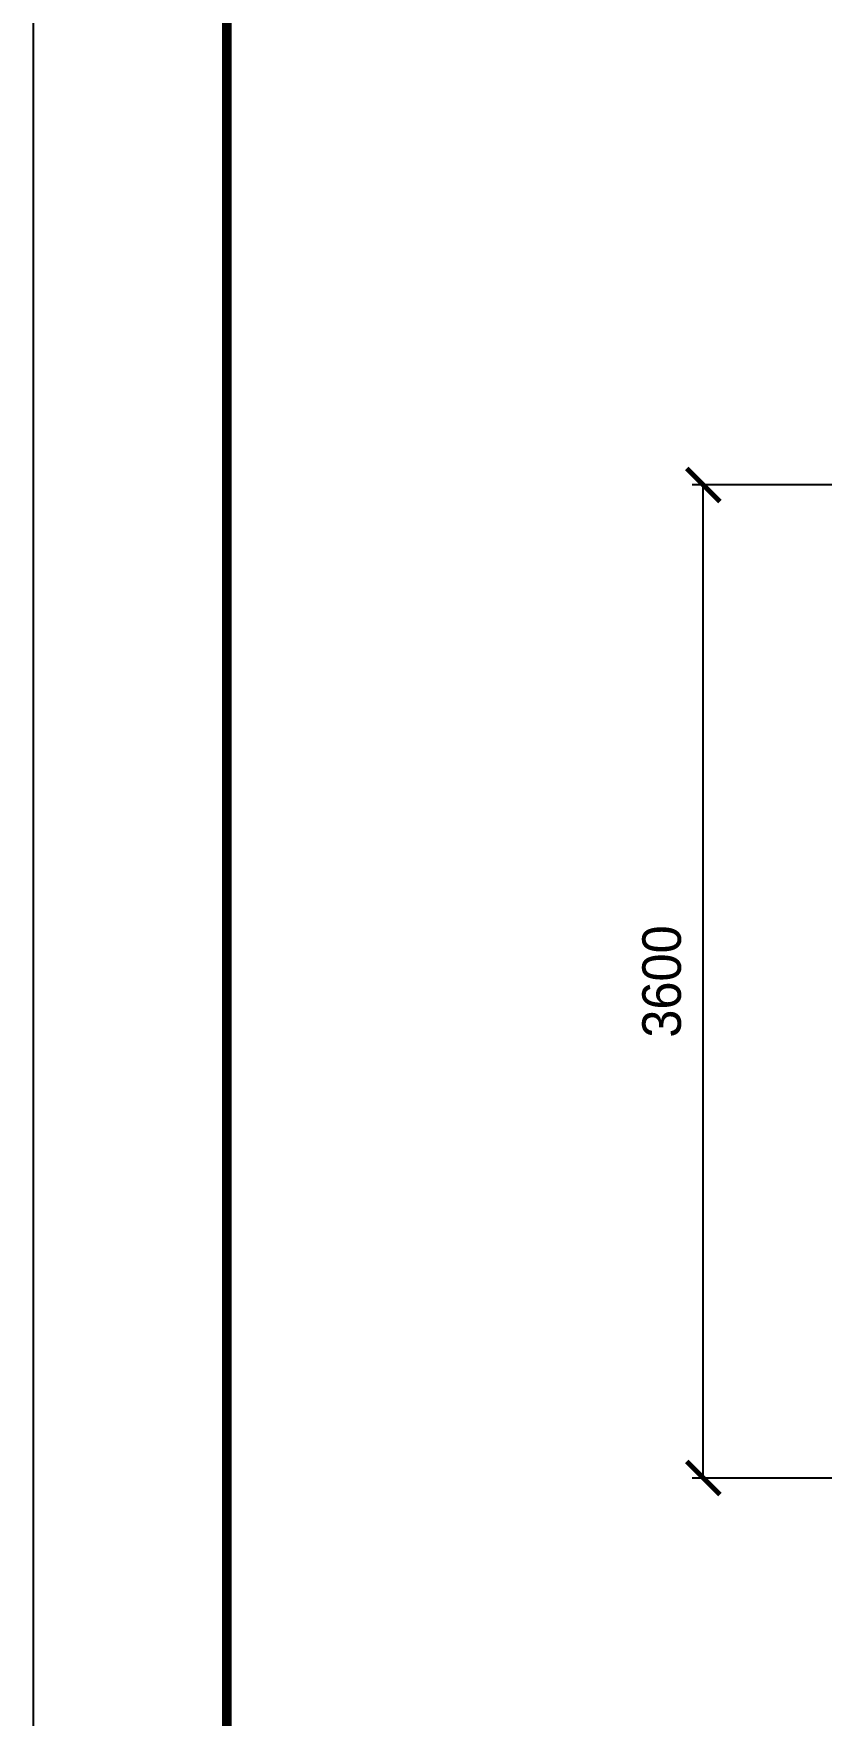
# Model space of a CAD drawing. Header units: millimetres. Extents: x 4398 to 33805, y 3079 to 23874.
# Drawn here: x 4398 to 7252, y 8952 to 15049 of the extents above; entities that cross this region are included whole.
import ezdxf

# ---------------------------------------------------------------- set-up
doc = ezdxf.new("R2010")
doc.units = ezdxf.units.MM
doc.layers.add('냉각탑_dim', color=1, linetype='Continuous')
doc.layers.add('냉각탑_form', color=1, linetype='Continuous')
doc.styles.add('HY울릉도L', font='')
doc.styles.get('HY울릉도L').set_extended_font_data('HY울릉도L')
doc.dimstyles.new('성지DIM', dxfattribs={"dimtxt": 3.5, "dimasz": 3, "dimexe": 1, "dimexo": 2.5, "dimgap": 2, "dimtad": 1, "dimdec": 0, "dimzin": 3, "dimdsep": 46, "dimtxsty": 'HY울릉도L', "dimblk": 'ARCHTICK', "dimcen": -2, "dimclrd": 256, "dimclre": 256, "dimclrt": 7, "dimadec": 0, "dimazin": 0, "dimtfac": 1, "dimtdec": 0, "dimtofl": 0, "dimtmove": 0, "dimatfit": 3, "dimfxl": 1, "dimtolj": 1, "dimtzin": 0, "dimlwe": -1, "dimarcsym": 0})

# ---------------------------------------------------------------- blocks, each defined once
blk = doc.blocks.new('냉각탑form')
at = {"layer": 'Defpoints'}
blk.add_lwpolyline([(0, 297.073), (420.103, 297.073), (420.103, 0), (0, 0)], close=True, dxfattribs=at)
at = {"layer": '냉각탑_form', "const_width": 0.5}
blk.add_lwpolyline([(10.002, 287.07), (10.002, 10.002), (410.1, 10.002), (410.1, 287.07)], close=True, dxfattribs=at)
blk = doc.blocks.new('_ArchTick')
at = {"color": 0, "linetype": 'ByBlock', "const_width": 0.15}
blk.add_lwpolyline([(-0.5, -0.5), (0.5, 0.5)], dxfattribs=at)
blk = doc.blocks.new('*D726')
at = {"layer": 'Defpoints', "color": 0, "transparency": 16777216}
for p in [(6824, 13412.6), (7481.2, 13412.6), (7481.2, 9812.6)]:
    blk.add_point(p, dxfattribs=at)
at = {"layer": '냉각탑_dim', "transparency": 16777216}
for p, q in [((7381.2, 13412.6), (6784, 13412.6)), ((7381.2, 9812.6), (6784, 9812.6))]:
    blk.add_line(p, q, dxfattribs=at)
at = {"layer": '냉각탑_dim', "lineweight": -2, "transparency": 16777216}
blk.add_line((6824, 9812.6), (6824, 13412.6), dxfattribs=at)
at = {"layer": '냉각탑_dim', "lineweight": -2, "transparency": 16777216, "xscale": 120, "yscale": 120, "zscale": 120}
for p, rotation in [((6824, 13412.6), 90), ((6824, 9812.6), 270)]:
    blk.add_blockref('_ArchTick', p, dxfattribs=dict(at, rotation=rotation))
at = {"layer": '냉각탑_dim', "color": 7, "transparency": 16777216, "insert": (6674, 11612.6), "char_height": 140, "attachment_point": 5, "rotation": 90, "style": 'HY울릉도L'}
blk.add_mtext('\\A1;3600', dxfattribs=at)

msp = doc.modelspace()

# ---------------------------------------------------------------- block references
at = {"layer": '냉각탑_form', "xscale": 70.00000000000001, "yscale": 70.00000000000001, "zscale": 70.00000000000001}
msp.add_blockref('냉각탑form', (4397.9, 3079.2), dxfattribs=at)

# ---------------------------------------------------------------- dimensions: what is measured, and where the dimension line sits
at = {"layer": '냉각탑_dim'}
dim = msp.add_linear_dim(base=(6824, 13412.6), p1=(7481.2, 9812.6), p2=(7481.2, 13412.6), angle=90, dimstyle='성지DIM', override={"dimscale": 40}, dxfattribs=at)
dim.commit()
dim.dimension.update_dxf_attribs({"geometry": '*D726', "text_midpoint": (6674, 11612.6)})

doc.saveas('drawing.dxf')
